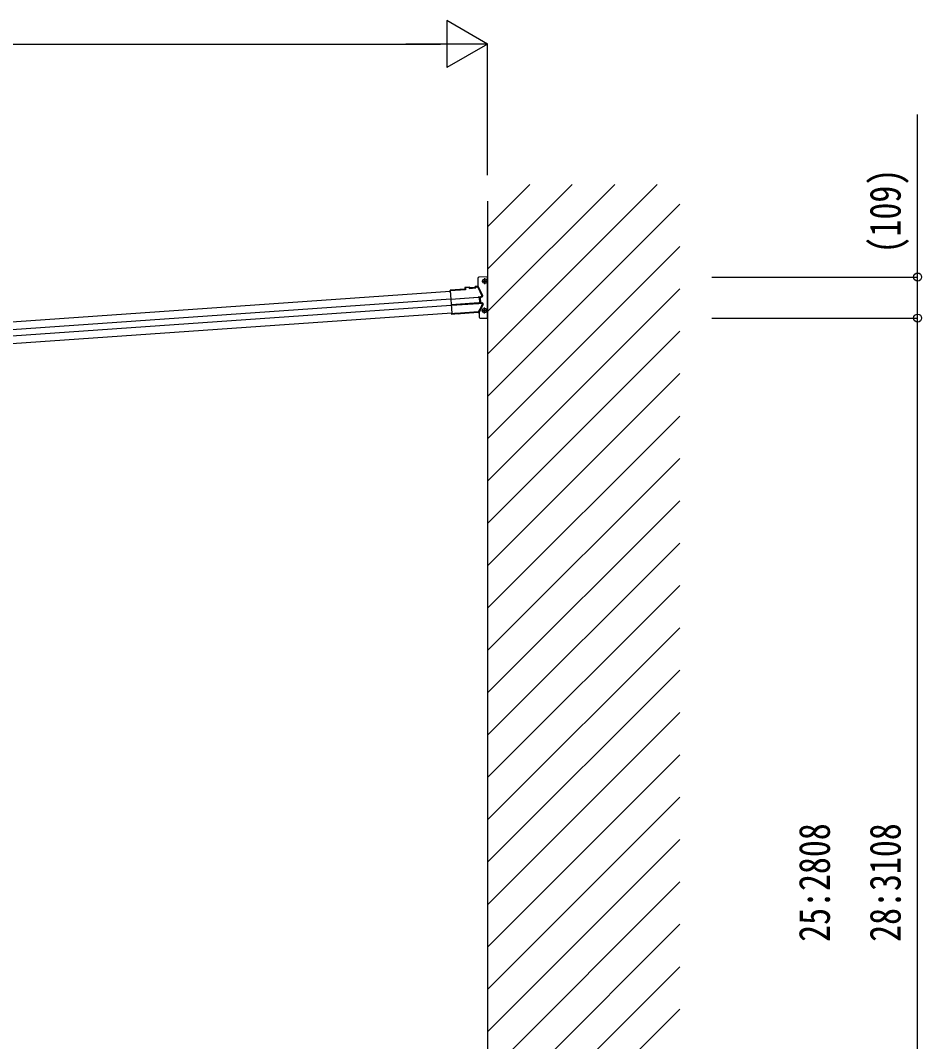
# Model space of a CAD drawing. Units: millimetres, scale not verified. Extents: x -10512 to 10512, y -7425 to 7425.
# Drawn here: x -89 to 2298, y -2622 to 84 of the extents above; entities that cross this region are included whole.
import ezdxf
from ezdxf.enums import TextEntityAlignment as Align

# ---------------------------------------------------------------- set-up
doc = ezdxf.new("R2010")
doc.units = ezdxf.units.MM
doc.header["$LTSCALE"] = 40
for name, color, linetype in [('0-3_YKK_11', 7, 'Continuous'), ('0-5_YKK_13', 4, 'Continuous'), ('0-6_YKK_A1', 4, 'Continuous'), ('0-7_YKK_D', 6, 'Continuous')]:
    doc.layers.add(name, color=color, linetype=linetype)
doc.styles.add('ＭＳ ゴシック', font='')
doc.styles.get('ＭＳ ゴシック').set_extended_font_data('MS Gothic')

msp = doc.modelspace()

# ---------------------------------------------------------------- linework, layer by layer
at = {"layer": '0-3_YKK_11'}
for p, q in [((1133.29, -606.88), (1149.09, -606.88)), ((1141.19, -614.78), (1141.19, -598.98)), ((1143.69, -606.38), (1142.69, -606.38)), ((1140.39, -692.28), (1140.39, -676.48)), ((1132.49, -684.38), (1148.29, -684.38)), ((1142.89, -683.88), (1141.89, -683.88))]:
    msp.add_line(p, q, dxfattribs=at)
for points in [[(1139.69, -606.38), (1138.69, -606.38), (1138.69, -607.38), (1139.69, -607.38)], [(1141.69, -605.38), (1141.69, -604.38), (1140.69, -604.38), (1140.69, -605.38)], [(1140.69, -608.38), (1140.69, -609.38), (1141.69, -609.38), (1141.69, -608.38)], [(1142.69, -607.38), (1143.69, -607.38), (1143.69, -606.38)], [(1138.89, -683.88), (1137.89, -683.88), (1137.89, -684.88), (1138.89, -684.88)], [(1140.89, -682.88), (1140.89, -681.88), (1139.89, -681.88), (1139.89, -682.88)], [(1139.89, -685.88), (1139.89, -686.88), (1140.89, -686.88), (1140.89, -685.88)], [(1141.89, -684.88), (1142.89, -684.88), (1142.89, -683.88)]]:
    msp.add_lwpolyline(points, dxfattribs=at)
for centre in [(1141.19, -606.88), (1140.39, -684.38)]:
    msp.add_circle(centre, 5.9, dxfattribs=at)
for centre, start, end in [((1139.69, -605.38), 270, 0), ((1139.69, -608.38), 0, 89.99998), ((1142.69, -605.38), 180.00002, 270), ((1142.69, -608.38), 89.99998, 180.00002), ((1138.89, -682.88), 270, 0), ((1138.89, -685.88), 0, 89.99998), ((1141.89, -682.88), 180.00002, 270), ((1141.89, -685.88), 89.99998, 180.00002)]:
    msp.add_arc(centre, 1, start, end, dxfattribs=at)
at = {"layer": '0-5_YKK_13'}
for p, q in [((1147.29, -594.88), (1125.58, -596.4)), ((1147.29, -594.88), (1147.29, -704.88)), ((1101.07, -622.31), (1088.2, -623.21)), ((1101.17, -623.81), (1101.07, -622.31)), ((1101.07, -622.31), (1101.27, -622.91)), ((1115.31, -621.93), (1115.43, -621.31)), ((1120.6, -620.95), (1115.43, -621.31)), ((1122.79, -599.39), (1122.79, -618.88)), ((1122.79, -618.88), (1135.07, -645.14)), ((1047.05, -635.01), (1049.51, -634.84)), ((1088.51, -627.6), (1049.2, -630.35)), ((1049.31, -631.85), (1049.2, -630.35)), ((1049.31, -631.85), (1090.11, -629)), ((1049.31, -631.85), (1053.47, -691.4)), ((1050.88, -654.3), (1123.78, -649.21)), ((1088.2, -623.21), (1088.51, -627.6)), ((1101.17, -623.81), (1089.8, -624.61)), ((1090.11, -629), (1089.8, -624.61)), ((1089.8, -624.61), (1090.38, -625.19)), ((1090.82, -629.62), (1090.11, -629)), ((1101.18, -623.84), (1099.88, -623.93)), ((1099.88, -623.93), (1100.01, -625.89)), ((1100.01, -625.89), (1116.97, -624.71)), ((1101.17, -623.81), (1101.18, -623.84)), ((1101.18, -623.84), (1101.21, -624.31)), ((1115.56, -623.3), (1101.21, -624.31)), ((1105.4, -624.01), (1105.5, -625.51)), ((1111.49, -625.09), (1111.38, -623.6)), ((1115.56, -623.3), (1115.53, -622.84)), ((1116.97, -624.71), (1116.84, -622.75)), ((1125.28, -649.1), (1126.19, -649.04)), ((1132.1, -647.46), (1126.19, -649.04)), ((1126.19, -649.04), (1127.33, -665.37)), ((1133.13, -649.31), (1128.39, -650.58)), ((1123.87, -650.44), (1050.96, -655.54)), ((1124.84, -664.31), (1051.93, -669.4)), ((1052.02, -670.64), (1124.93, -665.54)), ((1125.64, -650.43), (1126.15, -650.39)), ((1136.65, -668.62), (1125.79, -689.88)), ((1125.82, -665.42), (1126.05, -665.4)), ((1126.42, -665.43), (1127.33, -665.37)), ((1127.11, -664.04), (1126.59, -664.07)), ((1126.85, -650.23), (1127.77, -650.17)), ((1127.33, -665.37), (1133.37, -666.11)), ((1127.82, -664.1), (1128.74, -664.03)), ((1128.39, -650.58), (1129.31, -663.68)), ((1129.31, -663.68), (1134.33, -664.27)), ((1053.57, -692.84), (1053.47, -691.4)), ((1053.57, -692.84), (1053.6, -693.29)), ((1061.08, -692.77), (1053.6, -693.29)), ((1070.36, -692.12), (1061.08, -692.77)), ((1061.16, -693.87), (1061.08, -692.77)), ((1061.19, -694.27), (1061.16, -693.87)), ((1070.36, -692.12), (1070.54, -691.74)), ((1070.47, -693.62), (1070.64, -693.24)), ((1070.54, -691.74), (1076.52, -691.32)), ((1070.54, -691.74), (1070.64, -693.24)), ((1070.64, -693.24), (1076.63, -692.82)), ((1076.52, -691.32), (1076.75, -691.68)), ((1123.81, -688.38), (1076.75, -691.68)), ((1076.75, -691.68), (1076.85, -693.17)), ((1122.99, -689.95), (1076.85, -693.17)), ((1125.79, -689.88), (1125.79, -701.88)), ((1128.79, -704.88), (1147.29, -704.88))]:
    msp.add_line(p, q, dxfattribs=at)
for points in [[(1121.03, -622.42), (1115.54, -622.81), (1115.43, -621.31)], [(1116.84, -622.75), (1115.53, -622.84), (1115.54, -622.81)], [(1122.19, -623.08), (1127.71, -634.3), (1132.95, -645.67)], [(1132.49, -648.9), (1127.77, -650.17), (1128.74, -664.03), (1133.56, -664.62)], [(1134.38, -667.98), (1129.21, -678.24), (1123.81, -688.38)], [(1061.16, -693.87), (1053.68, -694.4), (1053.6, -693.29)], [(1061.19, -694.27), (1053.71, -694.79), (1053.68, -694.4)], [(1070.36, -692.12), (1070.47, -693.62), (1061.19, -694.27)], [(1076.52, -691.32), (1076.63, -692.82), (1076.85, -693.17)]]:
    msp.add_lwpolyline(points, dxfattribs=at)
for centre, radius in [((1141.19, -606.88), 2.25), ((1140.39, -684.38), 2)]:
    msp.add_circle(centre, radius, dxfattribs=at)
for centre, radius, start, end in [((1120.83, -624.13), 3.19, 26.86597, 94.02466), ((1125.79, -599.39), 3, 94, 180), ((1121.12, -623.62), 1.2, 26.89869, 94.02902), ((675.84, -849.51), 502, 24.03393, 26.8619), ((1131.76, -646.2), 1.3, 285.12702, 24.10936), ((1131.76, -646.2), 2.8, 285, 24.03393), ((1132.35, -646.41), 3, 285, 25.07003), ((684.77, -448.1), 502, 331.41438, 333.93986), ((1133.21, -667.4), 1.3, 333.87402, 82.86161), ((1133.21, -667.4), 2.8, 333.93986, 83), ((1133.98, -667.25), 3, 332.94452, 83.23132), ((1122.77, -686.76), 3.19, 273.987, 331.41712), ((1128.79, -701.88), 3, 180, 270)]:
    msp.add_arc(centre, radius, start, end, dxfattribs=at)
for centre, major_axis, ratio, start_param, end_param in [((1115.54, -625.12), (-0.22, 3.19), 0.016053, 0.0610865, 0.9709512), ((1090.46, -626.39), (-0.08, 1.2), 0.052408, 5.1044164, 6.2220988), ((1079.64, -818.37), (-34.91, 499.28), 0.052408, 5.0964197, 5.1044164), ((1101.49, -626.1), (-0.22, 3.19), 0.016053, 5.3122341, 6.2220988), ((1123.8, -649.5), (1.5, 0.1), 0.19438, 0.8222243, 1.5707963), ((1123.8, -649.5), (1.48, 0.4), 0.014741, 0.0756738, 0.8193583), ((1123.91, -651.02), (2.99, 0.21), 0.19438, 0.9410649, 1.5707963), ((1124.8, -663.72), (2.99, 0.21), 0.19438, 4.712389, 5.3421204), ((1124.91, -665.25), (1.5, 0.1), 0.19438, 4.712389, 5.3570179), ((1124.91, -665.25), (1.52, -0.19), 0.014741, 5.567803, 6.2075115), ((1123.91, -651.02), (2.95, 0.79), 0.014741, 0.0756738, 0.7041788), ((1124.8, -663.72), (3.03, -0.37), 0.014741, 5.5790065, 6.2075115)]:
    msp.add_ellipse(centre, major_axis=major_axis, ratio=ratio, start_param=start_param, end_param=end_param, dxfattribs=at)
at = {"layer": '0-6_YKK_A1'}
for p, q in [((1148.36, -463.09), (1260.62, -350.84)), ((1148.36, -575.34), (1372.87, -350.84)), ((1148.36, -687.6), (1485.12, -350.84)), ((1148.36, -799.85), (1597.38, -350.84)), ((1148.36, -394.84), (1148.36, -3512.51)), ((1148.36, -912.1), (1657.59, -402.87)), ((1148.36, -1024.36), (1657.59, -515.13)), ((-1748.08, -829.14), (1049.42, -633.54)), ((1148.36, -1136.61), (1657.59, -627.38)), ((-1746.66, -849.45), (1050.84, -653.85)), ((1052.05, -671.07), (-1745.46, -866.69)), ((1053.47, -691.38), (-1744.04, -887)), ((1148.36, -1248.86), (1657.59, -739.63)), ((1148.36, -1361.12), (1657.59, -851.88)), ((1148.36, -1473.37), (1657.59, -964.14)), ((1148.36, -1585.62), (1657.59, -1076.39)), ((1148.36, -1697.87), (1657.59, -1188.64)), ((1148.36, -1810.13), (1657.59, -1300.9)), ((1148.36, -1922.38), (1657.59, -1413.15)), ((1148.36, -2034.63), (1657.59, -1525.4)), ((1148.36, -2146.89), (1657.59, -1637.66)), ((1148.36, -2259.14), (1657.59, -1749.91)), ((1148.36, -2371.39), (1657.59, -1862.16)), ((1148.36, -2483.65), (1657.59, -1974.42)), ((1148.36, -2595.9), (1657.59, -2086.67)), ((1148.36, -2708.15), (1657.59, -2198.92)), ((1148.36, -2820.41), (1657.59, -2311.18)), ((1148.36, -2932.66), (1657.59, -2423.43)), ((1148.36, -3044.91), (1657.59, -2535.68))]:
    msp.add_line(p, q, dxfattribs=at)
at = {"layer": '0-7_YKK_D'}
for p, q in [((1148.36, 21.69), (1040.11, 84.19)), ((1040.11, 84.19), (1040.11, -40.81)), ((-1737.79, 21.69), (1023.36, 21.69)), ((1148.36, 21.69), (931.86, 21.69)), ((1148.36, 21.69), (1040.11, -40.81)), ((1148.36, -326.24), (1148.36, 22.69)), ((1742.39, -595.79), (2288.5, -595.79)), ((1742.39, -704.67), (2288.5, -704.67)), ((1742.39, -704.67), (2288.5, -704.67)), ((2287.5, -3512.51), (2287.5, -704.67))]:
    msp.add_line(p, q, dxfattribs=at)
msp.add_lwpolyline([(2287.5, -704.67), (2287.5, -595.79), (2287.5, -165.29)], dxfattribs=at)
for centre in [(2287.5, -595.79), (2287.5, -704.67), (2287.5, -704.67)]:
    msp.add_circle(centre, 10.62, dxfattribs=at)

# ---------------------------------------------------------------- texts
at = {"layer": '0-7_YKK_D', "style": 'ＭＳ ゴシック', "width": 0.8}
for s, p in [('(109)', (2267.5, -533.29)), ('25:2808', (2080, -2357.59)), ('28:3108', (2267.5, -2357.59))]:
    msp.add_text(s, height=82.48, rotation=90, dxfattribs=at).set_placement(p, align=Align.BOTTOM_LEFT)

doc.saveas('drawing.dxf')
